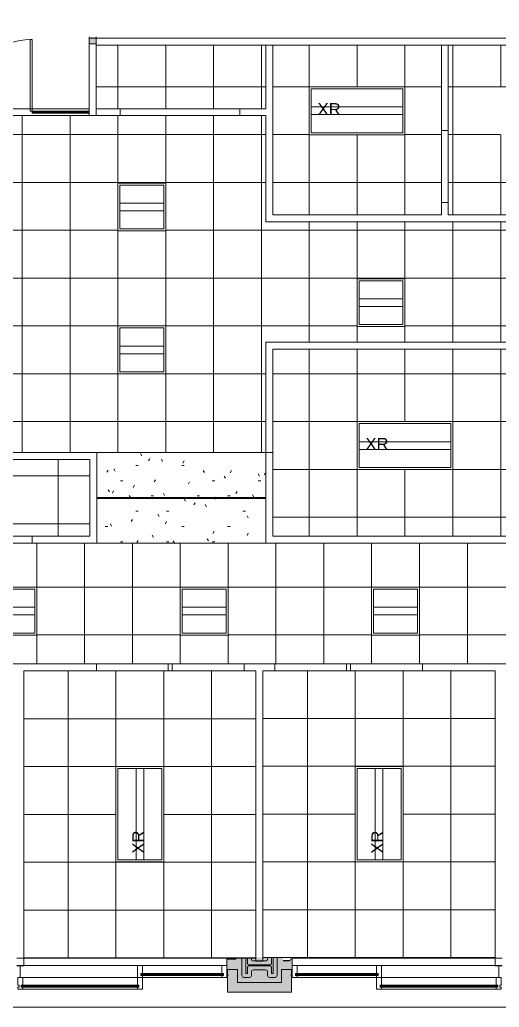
# Model space of a CAD drawing. Header units: inches. Extents: x 1724 to 6154, y -664 to 702.
# Drawn here: x 3129 to 3369.5, y -663.6 to -168 of the extents above; entities that cross this region are included whole.
import ezdxf

# ---------------------------------------------------------------- set-up
doc = ezdxf.new("R2010")
doc.units = ezdxf.units.IN
doc.header["$MEASUREMENT"] = 0
doc.linetypes.add('IMPORT-Overhead', pattern=[0.15625, 0.09375, -0.0625])
for name, color, linetype, lineweight in [('A-ANNO-NOTE', 131, 'Continuous', 9), ('A-CLNG', 13, 'Continuous', 9), ('A-CLNG-PATT', 13, 'Continuous', 9), ('A-GENM', 250, 'Continuous', 9), ('A-WALL', 250, 'Continuous', 9), ('B-BASE', 250, 'Continuous', 9), ('BB-PART-WALL', 250, 'Continuous', 9), ('E-LITE-EQPM', 33, 'Continuous', 9), ('I-WALL', 2, 'Continuous', 9), ('NABCA_dwg', 8, 'Continuous', 9), ('NB-PART-GWB', 250, 'Continuous', 9), ('NB-ROD-SEAL', 250, 'Continuous', 9), ('NB-WALL-EXT', 250, 'Continuous', 9), ('NB-WIND-EXT', 250, 'Continuous', 9), ('NB-WIND-MULL', 250, 'Continuous', 9), ('NB-WIND-SILL', 250, 'Continuous', 9), ('WB-N-Door', 250, 'Continuous', 9), ('WB-N-Part', 250, 'Continuous', 9)]:
    doc.layers.add(name, color=color, linetype=linetype, lineweight=lineweight)
doc.styles.add('Arial', font='arial.ttf', dxfattribs={"height": 6})

# ---------------------------------------------------------------- blocks, each defined once
blk = doc.blocks.new('Rectangular Ceiling Light - Recessed - New 2_x2_ - BASKET-V1-Reflected Ceiling Plan')
at = {"layer": 'E-LITE-EQPM', "lineweight": 20}
for p, q in [((-12.74, -14.34), (-12.74, 9.66)), ((-12.74, 9.66), (11.26, 9.66)), ((-11.74, -13.34), (-11.74, 8.66)), ((-11.74, 8.66), (10.26, 8.66)), ((10.26, 8.66), (10.26, -13.34)), ((11.26, 9.66), (11.26, -14.34)), ((10.26, -0.42), (-11.74, -0.42)), ((10.26, -4.26), (-11.74, -4.26)), ((11.26, -14.34), (-12.74, -14.34)), ((10.26, -13.34), (-11.74, -13.34))]:
    blk.add_line(p, q, dxfattribs=at)
blk = doc.blocks.new('Rectangular Ceiling Light - Recessed - Existing Relocated 2_x4_ - BASKET-2505325-Reflected Ceiling Plan')
at = {"layer": 'E-LITE-EQPM', "lineweight": 20}
for p, q in [((-24.74, -14.34), (-24.74, 9.66)), ((-24.74, 9.66), (23.26, 9.66)), ((-23.74, -13.34), (-23.74, 8.66)), ((-23.74, 8.66), (22.26, 8.66)), ((22.26, 8.66), (22.26, -13.34)), ((23.26, 9.66), (23.26, -14.34)), ((22.26, -0.42), (-23.74, -0.42)), ((22.26, -4.26), (-23.74, -4.26)), ((23.26, -14.34), (-24.74, -14.34)), ((22.26, -13.34), (-23.74, -13.34))]:
    blk.add_line(p, q, dxfattribs=at)
blk = doc.blocks.new('NABCA_dwg_MA-2900-8th-120718_dwg-2391440-New Construction - Test Fit Plan-2421454-Reflected Ceiling Plan')
at = {"layer": 'B-BASE'}
blk.add_hatch(color=256, dxfattribs=at).paths.add_polyline_path([(-6854.96, -3896.6), (-6837.21, -3896.6), (-6837.21, -3889.1), (-6836.84, -3889.1), (-6836.84, -3879.98), (-6837.87, -3879.98), (-6837.87, -3880.65), (-6841.37, -3880.65), (-6841.38, -3879.1), (-6854.96, -3879.1), (-6854.96, -3879.48), (-6865.04, -3879.48), (-6865.04, -3879.98), (-6869.59, -3879.98), (-6869.59, -3889.1), (-6869.21, -3889.1), (-6869.21, -3896.6), (-6865.04, -3896.6)], flags=0)
at = {"layer": 'BB-PART-WALL'}
h = blk.add_hatch(color=256, dxfattribs=at)
h.paths.add_polyline_path([(-6935.08, -3420.64), (-6935.08, -3417.14), (-6938.58, -3417.14), (-6938.58, -3420.64), (-6935.38, -3420.64)], flags=0)
h.paths.add_polyline_path([(-6935.08, -3363.1), (-6935.08, -3359.6), (-6938.58, -3359.6), (-6938.58, -3363.1)], flags=0)
at = {"layer": 'A-WALL', "color": 10, "lineweight": 30}
blk.add_line((-6841.37, -3880.65), (-6837.87, -3880.65), dxfattribs=at)
at = {"layer": 'B-BASE'}
for p, q in [((-6862.03, -3888.1), (-6862.03, -3879.48)), ((-6859.28, -3879.48), (-6859.28, -3882.1)), ((-6857.28, -3879.48), (-6857.28, -3879.85)), ((-6849.12, -3879.85), (-6849.12, -3879.1)), ((-6844.37, -3879.1), (-6844.37, -3888.1)), ((-6858.53, -3882.85), (-6847.87, -3882.85)), ((-6847.87, -3883.35), (-6858.53, -3883.35)), ((-6856.28, -3880.85), (-6854.96, -3880.85)), ((-6850.12, -3885.35), (-6856.28, -3885.35)), ((-6854.96, -3880.85), (-6851.46, -3880.85)), ((-6851.46, -3880.85), (-6850.12, -3880.85)), ((-6858.28, -3889.1), (-6861.03, -3889.1)), ((-6857.28, -3886.35), (-6857.28, -3888.1)), ((-6849.12, -3888.1), (-6849.12, -3886.35)), ((-6845.37, -3889.1), (-6848.12, -3889.1))]:
    blk.add_line(p, q, dxfattribs=at)
at = {"layer": 'B-BASE', "flags": 128}
for points in [[(-5935.21, -3896.6), (-5935.21, -3904.1), (-8374.21, -3904.1), (-8374.21, -2881.08), (-8378.21, -2881.08), (-8378.21, -2538.1), (-5818.21, -2538.1), (-5818.21, -2548.1)], [(-6859.28, -3884.1), (-6859.28, -3887.1), (-6860.03, -3887.1), (-6860.03, -3879.48)], [(-6847.12, -3882.1), (-6847.12, -3879.1), (-6846.37, -3879.1), (-6846.37, -3887.1), (-6847.12, -3887.1), (-6847.12, -3884.1)]]:
    blk.add_lwpolyline(points, dxfattribs=at)
at = {"layer": 'B-BASE'}
for centre, radius, start, end in [((-6856.28, -3879.85), 1, 180, 270), ((-6850.12, -3879.85), 1, 270, 0), ((-6858.53, -3882.1), 0.75, 180, 270), ((-6858.53, -3884.1), 0.75, 90, 180), ((-6856.28, -3886.35), 1, 90, 180), ((-6850.12, -3886.35), 1, 0, 90), ((-6847.87, -3882.1), 0.75, 270, 0), ((-6847.87, -3884.1), 0.75, 0, 90), ((-6861.03, -3888.1), 1, 180, 270), ((-6858.28, -3888.1), 1, 270, 0), ((-6848.12, -3888.1), 1, 180, 270), ((-6845.37, -3888.1), 1, 270, 0)]:
    blk.add_arc(centre, radius, start, end, dxfattribs=at)
at = {"layer": 'BB-PART-WALL'}
blk.add_line((-6938.58, -3417.14), (-6938.58, -3417.74), dxfattribs=at)
at = {"layer": 'BB-PART-WALL', "flags": 128}
blk.add_lwpolyline([(-6938.58, -3417.74), (-6938.58, -3420.64), (-6935.08, -3420.64)], dxfattribs=at)
at = {"layer": 'NB-PART-GWB', "flags": 128}
for points in [[(-6869.58, -3884.1), (-6869.58, -3879.98), (-6865.03, -3879.98), (-6865.03, -3879.48)], [(-6837.87, -3879.98), (-6836.83, -3879.98), (-6836.83, -3884.1)]]:
    blk.add_lwpolyline(points, dxfattribs=at)
at = {"layer": 'NB-ROD-SEAL'}
for centre, start, end in [((-6869.31, -3888.7), 56.6478, 129.9782), ((-6869.31, -3888.93), 56.6478, 129.9782), ((-6869.31, -3889.12), 56.6478, 129.9782), ((-6869.31, -3889.29), 56.6478, 129.9782), ((-6869.31, -3889.42), 56.6478, 129.9782), ((-6837.09, -3888.67), 50.0218, 123.3522), ((-6837.09, -3888.9), 50.0218, 123.3522), ((-6837.09, -3889.09), 50.0218, 123.3522), ((-6837.09, -3889.26), 50.0218, 123.3522), ((-6837.09, -3889.4), 50.0218, 123.3522)]:
    blk.add_arc(centre, 0.419, start, end, dxfattribs=at)
for centre in [(-6869.32, -3887.99), (-6837.08, -3887.96)]:
    blk.add_ellipse(centre, major_axis=(0, 0.333), ratio=0.724983, dxfattribs=at)
at = {"layer": 'NB-WALL-EXT', "flags": 128}
blk.add_lwpolyline([(-6869.2, -3896.6), (-6837.2, -3896.6), (-6837.2, -3885.1), (-6842.2, -3885.1), (-6842.2, -3891.6), (-6864.2, -3891.6), (-6864.2, -3885.1), (-6869.2, -3885.1)], close=True, dxfattribs=at)
at = {"layer": 'NB-WIND-EXT'}
for p, q in [((-6912.7, -3887.3), (-6871.33, -3887.3)), ((-6912.7, -3887.9), (-6871.33, -3887.9)), ((-6912.32, -3887.3), (-6912.32, -3887.9)), ((-6911.95, -3887.1), (-6871.33, -3887.1)), ((-6911.95, -3888.1), (-6871.33, -3888.1)), ((-6871.7, -3887.9), (-6871.7, -3887.3)), ((-6794.45, -3887.1), (-6835.08, -3887.1)), ((-6793.7, -3887.3), (-6835.08, -3887.3)), ((-6793.7, -3887.9), (-6835.08, -3887.9)), ((-6794.45, -3888.1), (-6835.08, -3888.1)), ((-6834.7, -3887.9), (-6834.7, -3887.3)), ((-6794.08, -3887.3), (-6794.08, -3887.9)), ((-6972.7, -3893.1), (-6914.45, -3893.1)), ((-6972.7, -3893.3), (-6913.7, -3893.3)), ((-6972.7, -3893.9), (-6913.7, -3893.9)), ((-6972.7, -3894.1), (-6914.45, -3894.1)), ((-6972.32, -3893.3), (-6972.32, -3893.9)), ((-6914.08, -3893.3), (-6914.08, -3893.9)), ((-6733.7, -3893.3), (-6792.7, -3893.3)), ((-6733.7, -3893.9), (-6792.7, -3893.9)), ((-6792.32, -3893.3), (-6792.32, -3893.9)), ((-6733.7, -3893.1), (-6791.95, -3893.1)), ((-6733.7, -3894.1), (-6791.95, -3894.1)), ((-6734.08, -3893.3), (-6734.08, -3893.9))]:
    blk.add_line(p, q, dxfattribs=at)
at = {"layer": 'NB-WIND-MULL', "flags": 128}
for points in [[(-6911.95, -3889.1), (-6911.95, -3888.1), (-6912.7, -3888.1), (-6912.7, -3887.1), (-6911.95, -3887.1), (-6911.95, -3883.1), (-6914.45, -3883.1), (-6914.45, -3889.1)], [(-6872.08, -3889.1), (-6872.08, -3888.1), (-6871.33, -3888.1), (-6871.33, -3887.1), (-6872.08, -3887.1), (-6872.08, -3883.1), (-6869.58, -3883.1), (-6869.58, -3889.1)], [(-6834.33, -3889.1), (-6834.33, -3888.1), (-6835.08, -3888.1), (-6835.08, -3887.1), (-6834.33, -3887.1), (-6834.33, -3883.1), (-6836.83, -3883.1), (-6836.83, -3889.1)], [(-6794.45, -3889.1), (-6794.45, -3888.1), (-6793.7, -3888.1), (-6793.7, -3887.1), (-6794.45, -3887.1), (-6794.45, -3883.1), (-6791.95, -3883.1), (-6791.95, -3889.1)], [(-6973.7, -3893.1), (-6973.7, -3894.1), (-6974.45, -3894.1), (-6974.45, -3895.1), (-6971.95, -3895.1), (-6971.95, -3894.1), (-6972.7, -3894.1), (-6972.7, -3893.1), (-6971.95, -3893.1), (-6971.95, -3889.1), (-6974.45, -3889.1), (-6974.45, -3893.1)], [(-6914.45, -3895.1), (-6914.45, -3894.1), (-6913.7, -3894.1), (-6913.7, -3893.1), (-6914.45, -3893.1), (-6914.45, -3889.1), (-6911.95, -3889.1), (-6911.95, -3895.1)], [(-6791.95, -3895.1), (-6791.95, -3894.1), (-6792.7, -3894.1), (-6792.7, -3893.1), (-6791.95, -3893.1), (-6791.95, -3889.1), (-6794.45, -3889.1), (-6794.45, -3895.1)], [(-6732.7, -3893.1), (-6732.7, -3894.1), (-6731.95, -3894.1), (-6731.95, -3895.1), (-6734.45, -3895.1), (-6734.45, -3894.1), (-6733.7, -3894.1), (-6733.7, -3893.1), (-6734.45, -3893.1), (-6734.45, -3889.1), (-6731.95, -3889.1), (-6731.95, -3893.1)]]:
    blk.add_lwpolyline(points, close=True, dxfattribs=at)
at = {"layer": 'NB-WIND-SILL'}
for p, q in [((-6971.46, -3879.48), (-6974.96, -3879.48)), ((-6869.58, -3879.98), (-6869.58, -3879.48)), ((-6734.96, -3879.48), (-6791.16, -3879.48)), ((-6731.46, -3879.48), (-6734.96, -3879.48)), ((-6974.96, -3883.1), (-6971.46, -3883.1)), ((-6973.2, -3883.29), (-6973.2, -3883.1)), ((-6973.2, -3889.1), (-6973.2, -3883.29)), ((-6971.46, -3883.1), (-6869.58, -3883.1)), ((-6834.33, -3883.1), (-6734.96, -3883.1)), ((-6734.96, -3883.1), (-6731.46, -3883.1)), ((-6733.2, -3883.29), (-6733.2, -3883.1)), ((-6733.2, -3889.1), (-6733.2, -3883.29)), ((-6971.96, -3889.1), (-6914.45, -3889.1)), ((-6911.95, -3889.1), (-6872.08, -3889.1)), ((-6794.45, -3889.1), (-6834.33, -3889.1)), ((-6734.45, -3889.1), (-6791.95, -3889.1)), ((-6971.96, -3895.1), (-6914.45, -3895.1)), ((-6734.45, -3895.1), (-6791.95, -3895.1))]:
    blk.add_line(p, q, dxfattribs=at)
at = {"layer": 'NB-WIND-SILL', "flags": 128}
blk.add_lwpolyline([(-6795.16, -3879.48), (-6836.83, -3879.48), (-6836.83, -3879.98)], dxfattribs=at)
at = {"layer": 'WB-N-Door'}
for p, q in [((-6967.2, -3453.14), (-6967.2, -3418.39)), ((-6968.2, -3453.14), (-6968.2, -3454.39)), ((-6967.2, -3454.39), (-6967.2, -3453.14)), ((-6968.2, -3454.39), (-6967.2, -3454.39))]:
    blk.add_line(p, q, dxfattribs=at)
at = {"layer": 'WB-N-Door', "flags": 128}
blk.add_lwpolyline([(-6967.2, -3418.39), (-6968.2, -3418.39), (-6968.2, -3453.14)], dxfattribs=at)
at = {"layer": 'WB-N-Door'}
blk.add_arc((-6967.2, -3454.39), 36, 90, 178.0049, dxfattribs=at)
at = {"layer": 'WB-N-Part'}
for p, q in [((-6938.58, -3420.64), (-6938.58, -3453.14)), ((-6935.08, -3421.24), (-6935.08, -3421.14)), ((-6938.58, -3453.14), (-6938.58, -3454.64)), ((-6967.2, -3455.14), (-6967.2, -3454.64)), ((-6938.58, -3454.64), (-6938.58, -3455.14)), ((-6938.58, -3455.14), (-6938.58, -3456.64))]:
    blk.add_line(p, q, dxfattribs=at)
at = {"layer": 'WB-N-Part', "flags": 128}
for points in [[(-6967.2, -3454.64), (-6967.2, -3454.39), (-6938.58, -3454.39)], [(-6938.58, -3455.39), (-6967.2, -3455.39), (-6967.2, -3455.14)]]:
    blk.add_lwpolyline(points, dxfattribs=at)
blk = doc.blocks.new('NABCA_dwg-2391440-Reflected Ceiling Plan')
at = {"layer": 'A-GENM', "linetype": 'IMPORT-Overhead'}
blk.add_line((3167.41, -180.64), (3167.41, -180.74), dxfattribs=at)
at = {"layer": 'A-WALL', "color": 7, "lineweight": 20}
for p, q in [((3167.41, -176.64), (3167.41, -177.24)), ((3167.41, -177.24), (3167.41, -180.64)), ((3163.91, -209.64), (3163.91, -180.64)), ((3307.32, -638.98), (3311.32, -638.98))]:
    blk.add_line(p, q, dxfattribs=at)
blk.add_blockref('NABCA_dwg_MA-2900-8th-120718_dwg-2391440-New Construction - Test Fit Plan-2421454-Reflected Ceiling Plan', (10102.48, 3240.5))

msp = doc.modelspace()

# ---------------------------------------------------------------- hatches: boundary and pattern name
at = {"layer": 'A-CLNG-PATT', "lineweight": 13}
h = msp.add_hatch(dxfattribs=at)
h.set_pattern_fill('FP_53', color=256, style=0, pattern_type=2)
h.set_pattern_definition([(0, (2753.523, -164.79), (0, -24), []), (270, (2753.523, -164.79), (-24, -1e-15), [])])
h.paths.add_polyline_path([(2572.77, -491.23), (3607.52, -491.23), (3607.52, -430.73), (2392.24, -430.73), (2392.24, -214.89), (2303.9, -214.89), (2303.9, -201.14), (2239.99, -201.1), (2239.99, 58.02), (2336.86, 58.02), (2336.86, 149.65), (2179.74, 149.65), (2179.74, 111.9), (2176.24, 111.9), (2176.24, 149.65), (2077.63, 149.65), (2077.63, 111.9), (2042.99, 111.9), (2042.99, 149.65), (1970.15, 149.65), (1970.15, -96.5), (2042.8, -96.5), (2042.8, -62.63), (2077.63, -62.63), (2077.63, -96.5), (2176.24, -96.5), (2176.24, -61.76), (2179.74, -61.76), (2179.74, -275.39), (2331.99, -275.39), (2331.99, -431.35), (2314.99, -431.35), (2314.99, -430.73), (1991.52, -430.73), (1991.52, -403.83), (1931.02, -403.83), (1931.02, -491.23), (2314.99, -491.23), (2314.99, -490.6), (2331.99, -490.6), (2331.99, -491.23), (2555.27, -491.23)], flags=0)
h.paths.add_polyline_path([(1961.52, -476.79), (1961.52, -452.79), (1985.52, -452.79), (1985.52, -476.79)], flags=0)
h.paths.add_polyline_path([(3233.52, -476.79), (3209.52, -476.79), (3209.52, -452.79), (3233.52, -452.79), (3233.52, -473.35)], flags=0)
h.paths.add_polyline_path([(3030.47, -476.79), (3017.52, -476.79), (3017.52, -452.79), (3041.52, -452.79), (3041.52, -476.79)], flags=0)
h.paths.add_polyline_path([(3113.52, -476.79), (3113.52, -452.79), (3137.52, -452.79), (3137.52, -476.79)], flags=0)
h.paths.add_polyline_path([(2555.27, -476.79), (2537.52, -476.79), (2537.52, -452.79), (2561.52, -452.79), (2561.52, -476.79)], flags=0)
h.paths.add_polyline_path([(2633.52, -476.79), (2633.52, -452.79), (2657.52, -452.79), (2657.52, -476.79)], flags=0)
h.paths.add_polyline_path([(2369.52, -476.79), (2345.52, -476.79), (2345.52, -452.79), (2369.52, -452.79), (2369.52, -467.29)], flags=0)
h.paths.add_polyline_path([(2273.52, -476.79), (2249.52, -476.79), (2249.52, -452.79), (2273.52, -452.79), (2273.52, -467.29)], flags=0)
h.paths.add_polyline_path([(2177.52, -476.79), (2153.52, -476.79), (2153.52, -452.79), (2177.52, -452.79), (2177.52, -467.29)], flags=0)
h.paths.add_polyline_path([(2729.52, -476.79), (2729.52, -452.79), (2753.52, -452.79), (2753.52, -476.79)], flags=0)
h.paths.add_polyline_path([(2081.52, -476.79), (2057.52, -476.79), (2057.52, -452.79), (2081.52, -452.79), (2081.52, -467.29)], flags=0)
h.paths.add_polyline_path([(3497.52, -476.79), (3497.52, -452.79), (3521.52, -452.79), (3521.52, -476.79), (3505.67, -476.79)], flags=0)
h.paths.add_polyline_path([(3425.52, -476.79), (3401.52, -476.79), (3401.52, -452.79), (3425.52, -452.79), (3425.52, -467.34)], flags=0)
h.paths.add_polyline_path([(2849.52, -476.79), (2825.52, -476.79), (2825.52, -452.79), (2849.52, -452.79), (2849.52, -475.28)], flags=0)
h.paths.add_polyline_path([(2465.52, -476.79), (2441.52, -476.79), (2441.52, -452.79), (2465.52, -452.79), (2465.52, -467.29)], flags=0)
h.paths.add_polyline_path([(3329.52, -476.79), (3305.52, -476.79), (3305.52, -452.79), (3329.52, -452.79), (3329.52, -471.74)], flags=0)
h.paths.add_polyline_path([(2921.52, -476.79), (2921.52, -452.79), (2945.52, -452.79), (2945.52, -476.79)], flags=0)
h.paths.add_polyline_path([(2369.52, -404.79), (2345.52, -404.79), (2345.52, -380.79), (2369.52, -380.79), (2369.52, -394.01)], flags=0)
h.paths.add_polyline_path([(2345.52, -308.79), (2345.52, -284.79), (2369.52, -284.79), (2369.52, -308.79)], flags=0)
h.paths.add_polyline_path([(2211.74, -260.79), (2201.52, -260.79), (2201.52, -236.79), (2225.52, -236.79), (2225.52, -260.79)], flags=0)
h.paths.add_polyline_path([(2321.52, -260.79), (2297.52, -260.79), (2297.52, -236.79), (2321.52, -236.79), (2321.52, -247.45)], flags=0)
h.paths.add_polyline_path([(2353.23, -211.39), (2392.24, -211.39), (2392.24, -180.14), (2307.65, -180.14), (2307.65, -201.14), (2307.4, -201.14), (2307.4, -211.39), (2321.52, -211.39)], flags=0)
h.paths.add_polyline_path([(2201.52, -164.79), (2201.52, -140.79), (2225.52, -140.79), (2225.52, -164.79), (2213.33, -164.79)], flags=0)
h.paths.add_polyline_path([(2201.52, -68.79), (2201.52, -44.79), (2225.52, -44.79), (2225.52, -68.79)], flags=0)
h.paths.add_polyline_path([(2033.52, -44.79), (2009.52, -44.79), (2009.52, 3.21), (2033.52, 3.21), (2033.52, -27.61)], flags=0)
h.paths.add_polyline_path([(2105.51, -44.79), (2105.51, 3.21), (2129.51, 3.21), (2129.51, -44.79)], flags=0)
h.paths.add_polyline_path([(2201.52, 3.21), (2201.52, 27.21), (2225.52, 27.21), (2225.52, 3.21)], flags=0)
h.paths.add_polyline_path([(2033.52, 51.21), (2009.52, 51.21), (2009.52, 99.21), (2033.52, 99.21)], flags=0)
h.paths.add_polyline_path([(2105.51, 51.21), (2105.51, 99.21), (2129.51, 99.21), (2129.51, 51.21)], flags=0)
h.paths.add_polyline_path([(2201.52, 75.21), (2201.52, 99.21), (2225.52, 99.21), (2225.52, 75.21)], flags=0)
h.paths.add_polyline_path([(2321.52, 75.21), (2297.52, 75.21), (2297.52, 99.21), (2321.52, 99.21)], flags=0)
h = msp.add_hatch(dxfattribs=at)
h.set_pattern_fill('FP_50', color=256, style=0, pattern_type=2)
h.set_pattern_definition([(0, (3322.246, -297.684), (0, -24), []), (270, (3322.246, -297.684), (-24, -1e-15), [])])
h.paths.add_polyline_path([(3255.99, -427.23), (3537.35, -427.23), (3537.35, -333.39), (3255.99, -333.39), (3255.99, -394.01)], flags=0)
h.paths.add_polyline_path([(3611.02, -427.23), (3669.91, -427.23), (3669.91, -265.89), (3700.16, -265.89), (3700.16, -180.74), (3540.85, -180.74), (3540.85, -269.39), (3252.49, -269.39), (3252.49, -216.14), (2946.33, -216.14), (2946.33, -385.23), (3252.49, -385.23), (3252.49, -329.89), (3540.85, -329.89), (3540.85, -427.23), (3607.52, -427.23)], flags=0)
h.paths.add_polyline_path([(3586.25, -393.68), (3562.25, -393.68), (3562.25, -369.68), (3586.25, -369.68)], flags=0)
h.paths.add_polyline_path([(3658.25, -393.68), (3634.25, -393.68), (3634.25, -369.68), (3658.25, -369.68)], flags=0)
h.paths.add_polyline_path([(3442.25, -393.68), (3442.25, -369.68), (3490.25, -369.68), (3490.25, -393.68)], flags=0)
h.paths.add_polyline_path([(3298.25, -393.68), (3298.25, -369.68), (3346.25, -369.68), (3346.25, -393.68)], flags=0)
h.paths.add_polyline_path([(3106.25, -345.68), (3082.25, -345.68), (3082.25, -321.68), (3106.25, -321.68)], flags=0)
h.paths.add_polyline_path([(3202.25, -345.68), (3178.25, -345.68), (3178.25, -321.68), (3202.25, -321.68), (3202.25, -333.39)], flags=0)
h.paths.add_polyline_path([(3010.25, -345.68), (2986.25, -345.68), (2986.25, -321.68), (3010.25, -321.68)], flags=0)
h.paths.add_polyline_path([(3298.25, -321.98), (3298.25, -297.98), (3322.25, -297.98), (3322.25, -321.98)], flags=0)
h.paths.add_polyline_path([(3394.25, -321.98), (3394.25, -297.98), (3418.25, -297.98), (3418.25, -321.98)], flags=0)
h.paths.add_polyline_path([(3514.25, -321.98), (3490.25, -321.98), (3490.25, -297.98), (3514.25, -297.98), (3514.25, -320.73)], flags=0)
h.paths.add_polyline_path([(3562.25, -321.98), (3562.25, -297.98), (3586.25, -297.98), (3586.25, -321.98)], flags=0)
h.paths.add_polyline_path([(3634.25, -321.98), (3634.25, -297.98), (3658.25, -297.98), (3658.25, -321.98)], flags=0)
h.paths.add_polyline_path([(2986.25, -273.98), (2986.25, -249.98), (3010.25, -249.98), (3010.25, -273.98)], flags=0)
h.paths.add_polyline_path([(3178.25, -273.98), (3178.25, -249.98), (3202.25, -249.98), (3202.25, -273.98)], flags=0)
h.paths.add_polyline_path([(3082.25, -273.98), (3082.25, -249.98), (3106.25, -249.98), (3106.25, -273.98)], flags=0)
h.paths.add_polyline_path([(3537.35, -265.89), (3537.35, -180.74), (3343.99, -180.74), (3343.99, -265.89), (3514.25, -265.89)], flags=0)
h.paths.add_polyline_path([(3274.25, -265.89), (3340.49, -265.89), (3340.49, -180.74), (3255.99, -180.74), (3255.99, -265.89), (3268.07, -265.89)], flags=0)
h.paths.add_polyline_path([(3586.25, -249.68), (3562.25, -249.68), (3562.25, -225.68), (3586.25, -225.68), (3586.25, -237.68)], flags=0)
h.paths.add_polyline_path([(3658.25, -249.68), (3634.25, -249.68), (3634.25, -225.68), (3658.25, -225.68)], flags=0)
h.paths.add_polyline_path([(3274.25, -225.68), (3274.25, -201.68), (3322.25, -201.68), (3322.25, -225.68), (3298.25, -225.68)], flags=0)
h.paths.add_polyline_path([(3370.25, -225.68), (3370.25, -201.68), (3418.25, -201.68), (3418.25, -225.68), (3386.87, -225.68)], flags=0)
h.paths.add_polyline_path([(3514.25, -225.68), (3466.25, -225.68), (3466.25, -201.68), (3514.25, -201.68)], flags=0)
h.paths.add_polyline_path([(3252.49, -212.64), (3252.49, -180.74), (3167.41, -180.74), (3167.41, -212.64), (3239.41, -212.64)], flags=0)
h.paths.add_polyline_path([(3022.91, -212.64), (3031.16, -212.64), (3031.16, -180.14), (2946.33, -180.14), (2946.33, -212.64), (3021.62, -212.64)], flags=0)
h = msp.add_hatch(dxfattribs=at)
h.set_pattern_fill('FP_49', color=256, style=0, pattern_type=2)
h.set_pattern_definition([(0, (0, 0), (30.72, 7.68), [1.267, -21.773, 1.267, -21.773, -122.88]), (0, (0, 0), (30.72, 7.68), [-46.08, 1.267, -44.813, 1.267, -21.773, -53.76]), (0, (0, 0), (30.72, 7.68), [-115.2, 1.267, -14.093, 1.267, -37.133]), (120, (11.52, 3.84), (-22.011075, 22.7643), [1.267, -21.773, 1.267, -21.773, -122.88]), (120, (11.52, 3.84), (-22.011075, 22.7643), [-46.08, 1.267, -44.813, 1.267, -21.773, -53.76]), (120, (11.52, 3.84), (-22.011075, 22.7643), [-115.2, 1.267, -14.093, 1.267, -37.133]), (240, (15.36, 19.2), (-8.708925, -30.4443), [1.267, -21.773, 1.267, -21.773, -122.88]), (240, (15.36, 19.2), (-8.708925, -30.4443), [-46.08, 1.267, -44.813, 1.267, -21.773, -53.76]), (240, (15.36, 19.2), (-8.708925, -30.4443), [-115.2, 1.267, -14.093, 1.267, -37.133])])
h.paths.add_polyline_path([(3246.57, -430.73), (3252.49, -430.73), (3252.49, -385.23), (3167.66, -385.23), (3167.66, -407.73), (3252.24, -407.73), (3252.24, -408.23), (3167.66, -408.23), (3167.66, -430.73), (3171.7, -430.73)], flags=0)
h.paths.add_polyline_path([(2988.33, -430.73), (3030.91, -430.73), (3030.91, -408.23), (2946.33, -408.23), (2946.33, -430.73), (2986.25, -430.73)], flags=0)
h.paths.add_polyline_path([(2988.16, -407.73), (3030.91, -407.73), (3030.91, -385.23), (2946.33, -385.23), (2946.33, -407.73), (2986.25, -407.73)], flags=0)
h = msp.add_hatch(dxfattribs=at)
h.set_pattern_fill('FP_54', color=256, style=0, pattern_type=2)
h.set_pattern_definition([(180, (3076.285, -396.978), (3e-15, 24), []), (90, (3076.285, -396.978), (24, -1e-15), [])])
h.paths.add_polyline_path([(3093.99, -427.23), (3164.16, -427.23), (3164.16, -388.73), (3034.41, -388.73), (3034.41, -427.23), (3082.56, -427.23)], flags=0)
h.paths.add_polyline_path([(3078.82, -420.98), (3076.28, -420.98), (3076.28, -396.98), (3124.28, -396.98), (3124.28, -420.98), (3089.43, -420.98)], flags=0)
h = msp.add_hatch(dxfattribs=at)
h.set_pattern_fill('FP_6', color=256, style=0, pattern_type=2)
h.set_pattern_definition([(270, (3177.273, -566.853), (-24, -1e-15), []), (180, (3177.273, -566.853), (3e-15, 24), [])])
h.paths.add_polyline_path([(3149.27, -638.98), (3247.52, -638.98), (3247.52, -494.73), (3131.02, -494.73), (3131.02, -638.98)], flags=0)
h.paths.add_polyline_path([(3177.27, -590.7), (3177.27, -542.7), (3201.27, -542.7), (3201.27, -590.7)], flags=0)
h = msp.add_hatch(dxfattribs=at)
h.set_pattern_fill('FP_5', color=256, style=0, pattern_type=2)
h.set_pattern_definition([(270, (3297.273, -566.665), (-24, -1e-15), []), (180, (3297.273, -566.665), (3e-15, 24), [])])
h.paths.add_polyline_path([(3367.52, -638.6), (3367.52, -494.73), (3251.02, -494.73), (3251.02, -638.6), (3321.27, -638.6)], flags=0)
h.paths.add_polyline_path([(3321.27, -590.7), (3297.27, -590.7), (3297.27, -542.7), (3321.27, -542.7)], flags=0)

# ---------------------------------------------------------------- linework, layer by layer
at = {"layer": 'A-CLNG', "lineweight": 13}
for p, q in [((3252.49, -180.74), (3343.99, -180.74)), ((3322.25, -201.68), (3274.25, -201.68)), ((3274.25, -201.68), (3274.25, -225.68)), ((3322.25, -225.68), (3322.25, -201.68)), ((3167.41, -216.14), (3167.41, -212.64)), ((3034.66, -216.14), (3163.91, -216.14)), ((3274.25, -225.68), (3322.25, -225.68)), ((3202.25, -249.98), (3178.25, -249.98)), ((3178.25, -249.98), (3178.25, -273.98)), ((3202.25, -273.98), (3202.25, -249.98)), ((3178.25, -273.98), (3202.25, -273.98)), ((3322.25, -297.98), (3298.25, -297.98)), ((3298.25, -297.98), (3298.25, -321.98)), ((3322.25, -321.98), (3322.25, -297.98)), ((3202.25, -321.68), (3178.25, -321.68)), ((3178.25, -321.68), (3178.25, -345.68)), ((3202.25, -345.68), (3202.25, -321.68)), ((3298.25, -321.98), (3322.25, -321.98)), ((3178.25, -345.68), (3202.25, -345.68)), ((3346.25, -369.68), (3298.25, -369.68)), ((3298.25, -369.68), (3298.25, -393.68)), ((3346.25, -393.68), (3346.25, -369.68)), ((3255.99, -385.23), (3167.66, -385.23)), ((3298.25, -393.68), (3346.25, -393.68)), ((3167.66, -408.23), (3167.66, -407.73)), ((2401.49, -430.73), (3135.28, -430.73)), ((3167.66, -430.73), (3252.49, -430.73)), ((3137.52, -452.79), (3113.52, -452.79)), ((3137.52, -476.79), (3137.52, -452.79)), ((3233.52, -452.79), (3209.52, -452.79)), ((3209.52, -452.79), (3209.52, -476.79)), ((3233.52, -476.79), (3233.52, -452.79)), ((3329.52, -452.79), (3305.52, -452.79)), ((3305.52, -452.79), (3305.52, -476.79)), ((3329.52, -476.79), (3329.52, -452.79)), ((3113.52, -476.79), (3137.52, -476.79)), ((3209.52, -476.79), (3233.52, -476.79)), ((3305.52, -476.79), (3329.52, -476.79)), ((3571, -491.23), (1967.77, -491.23)), ((3167.55, -494.73), (3241.55, -494.73)), ((3257, -494.73), (3293, -494.73)), ((3177.27, -542.7), (3177.27, -590.7)), ((3201.27, -542.7), (3177.27, -542.7)), ((3201.27, -590.7), (3201.27, -542.7)), ((3297.27, -542.7), (3297.27, -590.7)), ((3321.27, -542.7), (3297.27, -542.7)), ((3321.27, -590.7), (3321.27, -542.7)), ((3177.27, -590.7), (3201.27, -590.7)), ((3297.27, -590.7), (3321.27, -590.7)), ((3247.52, -638.98), (3131.02, -638.98)), ((3367.52, -638.6), (3251.02, -638.6))]:
    msp.add_line(p, q, dxfattribs=at)
at = {"layer": 'I-WALL', "color": 7, "lineweight": 20}
for p, q in [((3163.91, -214.14), (3163.91, -177.24)), ((3163.91, -177.24), (3703.66, -177.24)), ((3167.41, -180.74), (3167.41, -212.64)), ((3252.49, -180.74), (3167.41, -180.74)), ((3252.49, -212.64), (3252.49, -180.74)), ((3255.99, -180.74), (3255.99, -265.89)), ((3340.49, -180.74), (3255.99, -180.74)), ((3340.49, -223.64), (3340.49, -180.74)), ((3537.35, -180.74), (3343.99, -180.74)), ((3343.99, -180.74), (3343.99, -223.64)), ((3167.41, -212.64), (3179.41, -212.64)), ((3179.41, -212.64), (3179.41, -216.14)), ((3239.41, -216.14), (3239.41, -212.64)), ((3239.41, -212.64), (3252.49, -212.64)), ((3135.28, -214.64), (3135.28, -214.14)), ((3135.28, -214.14), (3163.91, -214.14)), ((3163.91, -214.64), (3135.28, -214.64)), ((3163.91, -216.14), (3163.91, -214.64)), ((3179.41, -216.14), (3163.91, -216.14)), ((3252.49, -216.14), (3239.41, -216.14)), ((3252.49, -269.39), (3252.49, -216.14)), ((3343.99, -223.64), (3340.49, -223.64)), ((3340.49, -265.89), (3340.49, -259.64)), ((3340.49, -259.64), (3343.99, -259.64)), ((3343.99, -259.64), (3343.99, -265.89)), ((3255.99, -265.89), (3340.49, -265.89)), ((3343.99, -265.89), (3537.35, -265.89)), ((3540.85, -269.39), (3252.49, -269.39)), ((3252.49, -329.89), (3540.85, -329.89)), ((3252.49, -430.73), (3252.49, -329.89)), ((3537.35, -333.39), (3255.99, -333.39)), ((3255.99, -333.39), (3255.99, -427.23)), ((3030.91, -385.23), (3167.66, -385.23)), ((3167.66, -385.23), (3167.66, -407.73)), ((3164.16, -388.73), (3034.41, -388.73)), ((3164.16, -427.23), (3164.16, -388.73)), ((3167.66, -407.73), (3210.74, -407.73)), ((3167.66, -408.23), (3167.66, -430.73)), ((3210.74, -408.23), (3167.66, -408.23)), ((3210.74, -407.73), (3210.74, -408.23)), ((3246.74, -408.23), (3246.74, -407.73)), ((3246.74, -407.73), (3252.24, -407.73)), ((3252.24, -408.23), (3246.74, -408.23)), ((3252.24, -407.73), (3252.24, -408.23)), ((3135.28, -427.23), (3164.16, -427.23)), ((3135.28, -430.73), (3135.28, -427.23)), ((3167.66, -430.73), (3135.28, -430.73)), ((3607.52, -430.73), (3252.49, -430.73)), ((3255.99, -427.23), (3537.35, -427.23)), ((3121.55, -491.23), (3167.55, -491.23)), ((3131.02, -494.73), (3131.02, -642.79)), ((3167.55, -494.73), (3131.02, -494.73)), ((3167.55, -491.23), (3167.55, -494.73)), ((3203.55, -494.73), (3203.55, -491.23)), ((3203.55, -491.23), (3205.55, -491.23)), ((3205.55, -494.73), (3203.55, -494.73)), ((3205.55, -491.23), (3205.55, -494.73)), ((3241.55, -494.73), (3241.55, -491.23)), ((3241.55, -491.23), (3257, -491.23)), ((3247.52, -494.73), (3241.55, -494.73)), ((3247.52, -640.48), (3247.52, -494.73)), ((3251.02, -494.73), (3251.02, -640.48)), ((3257, -494.73), (3251.02, -494.73)), ((3257, -491.23), (3257, -494.73)), ((3293, -494.73), (3293, -491.23)), ((3293, -491.23), (3295, -491.23)), ((3295, -494.73), (3293, -494.73)), ((3295, -491.23), (3295, -494.73)), ((3331, -494.73), (3331, -491.23)), ((3331, -491.23), (3407.55, -491.23)), ((3367.52, -494.73), (3331, -494.73)), ((3367.52, -642.79), (3367.52, -494.73)), ((3131.02, -642.79), (3127.52, -642.79)), ((3251.02, -640.48), (3247.52, -640.48)), ((3371.02, -642.79), (3367.52, -642.79))]:
    msp.add_line(p, q, dxfattribs=at)
at = {"layer": 'I-WALL', "lineweight": 13}
for p, q in [((3034.66, -212.64), (3163.91, -212.64)), ((3239.41, -212.64), (3179.41, -212.64)), ((3163.91, -214.14), (3163.91, -214.64)), ((3179.41, -216.14), (3239.41, -216.14)), ((3340.49, -223.64), (3340.49, -259.64)), ((3343.99, -259.64), (3343.99, -223.64)), ((3246.74, -407.73), (3210.74, -407.73)), ((3210.74, -408.23), (3246.74, -408.23)), ((3135.28, -427.23), (3063.28, -427.23)), ((3295, -494.73), (3331, -494.73))]:
    msp.add_line(p, q, dxfattribs=at)

# ---------------------------------------------------------------- block references
at = {"layer": 'E-LITE-EQPM', "lineweight": 20}
for name, p in [('Rectangular Ceiling Light - Recessed - Existing Relocated 2_x4_ - BASKET-2505325-Reflected Ceiling Plan', (3298.98, -211.34)), ('Rectangular Ceiling Light - Recessed - New 2_x2_ - BASKET-V1-Reflected Ceiling Plan', (3190.98, -259.64)), ('Rectangular Ceiling Light - Recessed - New 2_x2_ - BASKET-V1-Reflected Ceiling Plan', (3310.98, -307.64)), ('Rectangular Ceiling Light - Recessed - New 2_x2_ - BASKET-V1-Reflected Ceiling Plan', (3190.98, -331.34)), ('Rectangular Ceiling Light - Recessed - Existing Relocated 2_x4_ - BASKET-2505325-Reflected Ceiling Plan', (3322.98, -379.34)), ('Rectangular Ceiling Light - Recessed - New 2_x2_ - BASKET-V1-Reflected Ceiling Plan', (3126.26, -462.45)), ('Rectangular Ceiling Light - Recessed - New 2_x2_ - BASKET-V1-Reflected Ceiling Plan', (3222.26, -462.45)), ('Rectangular Ceiling Light - Recessed - New 2_x2_ - BASKET-V1-Reflected Ceiling Plan', (3318.26, -462.45))]:
    msp.add_blockref(name, p, dxfattribs=at)
at = {"layer": 'E-LITE-EQPM', "lineweight": 20, "rotation": 89.9999999999999}
for p in [(3186.93, -565.96), (3306.93, -565.96)]:
    msp.add_blockref('Rectangular Ceiling Light - Recessed - Existing Relocated 2_x4_ - BASKET-2505325-Reflected Ceiling Plan', p, dxfattribs=at)
at = {"layer": 'NABCA_dwg', "color": 250}
msp.add_blockref('NABCA_dwg-2391440-Reflected Ceiling Plan', (0, 0), dxfattribs=at)

# ---------------------------------------------------------------- texts
at = {"layer": 'A-ANNO-NOTE', "char_height": 6, "width": 14.544, "attachment_point": 1, "style": 'Arial'}
for insert in [(3278.4, -209.86), (3302.4, -377.86)]:
    msp.add_mtext('XR', dxfattribs=dict(at, insert=insert))
at = {"layer": 'A-ANNO-NOTE', "char_height": 6, "width": 14.544, "attachment_point": 1, "rotation": 90, "style": 'Arial'}
for insert in [(3185.45, -586.54), (3305.45, -586.54)]:
    msp.add_mtext('XR', dxfattribs=dict(at, insert=insert))

doc.saveas('drawing.dxf')
